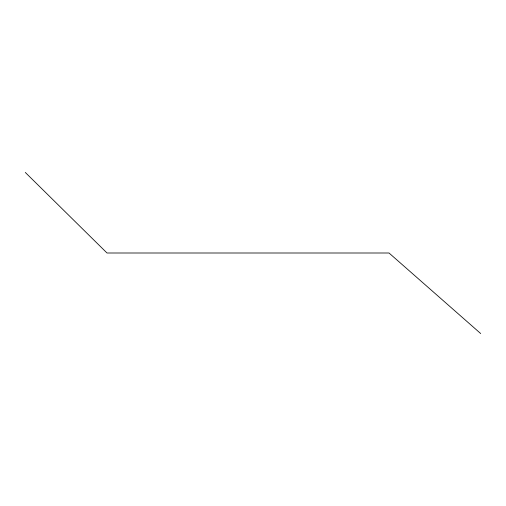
<?xml version="1.0" encoding="UTF-8"?>
<svg xmlns="http://www.w3.org/2000/svg" width="506" height="506" viewBox="0 0 506 506"><rect width="100%" height="100%" fill="white"/><g stroke="black" fill="none" stroke-linecap="round" stroke-linejoin="round"><path stroke-width="0.76" d="M480.7 333.555L389.013 253L107.013 253L25.3 172.445"/></g></svg>
